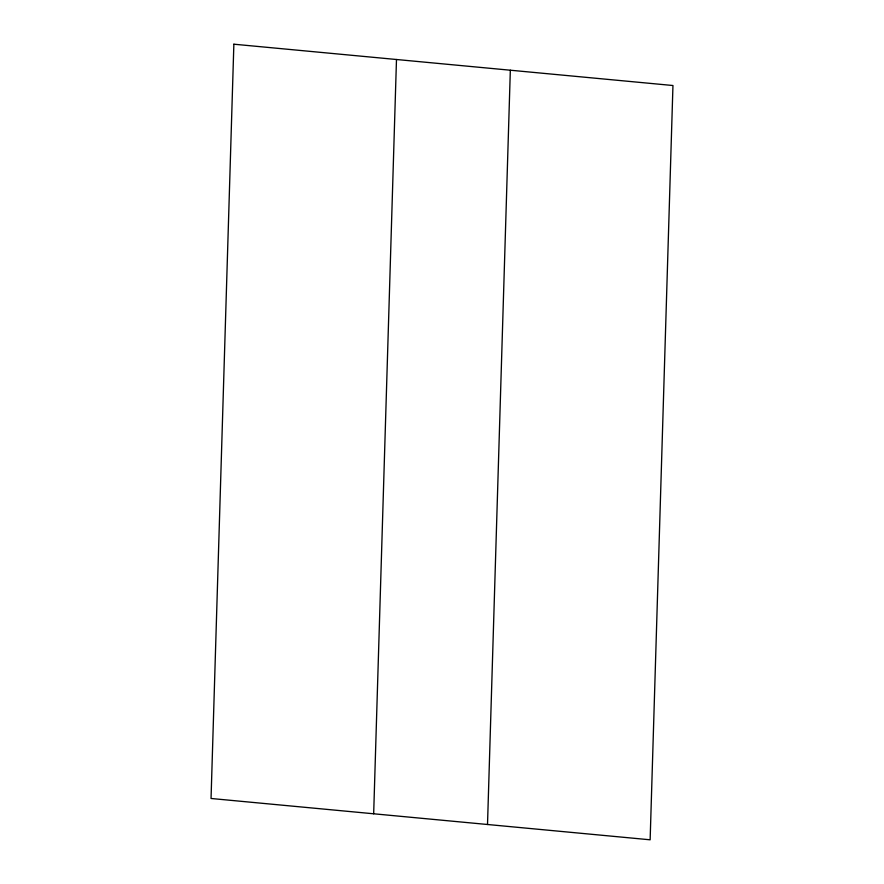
<?xml version="1.0" encoding="UTF-8"?>
<svg xmlns="http://www.w3.org/2000/svg" width="884" height="884" viewBox="0 0 884 884"><rect width="100%" height="100%" fill="white"/><g stroke="black" fill="none" stroke-linecap="round" stroke-linejoin="round"><path stroke-width="1.33" d="M373.667 813.788L396.485 59.504M487.515 824.496L510.333 70.212M233.862 44.2L211.044 798.484L650.138 839.8L672.956 85.516L233.862 44.2"/></g></svg>
